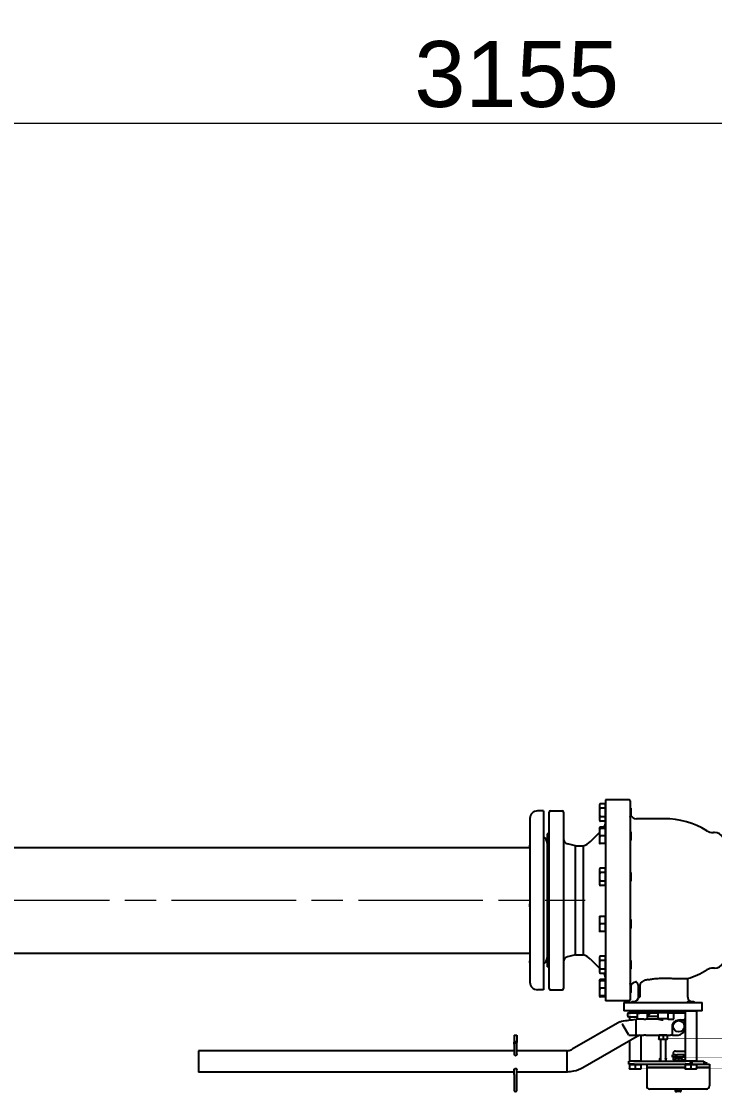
# Model space of a CAD drawing. Header units: millimetres. Extents: x 0 to 14700, y -3 to 10395.
# Drawn here: x 2740 to 3844, y 4518 to 6222 of the extents above; entities that cross this region are included whole.
import ezdxf

# ---------------------------------------------------------------- set-up
doc = ezdxf.new("R2010")
doc.units = ezdxf.units.MM
doc.header["$LTSCALE"] = 35
doc.linetypes.add('CHAIN', pattern=[0.3543, 0.2362, -0.0295, 0.0591, -0.0295])
for name, color, linetype, lineweight in [('Centerline', 7, 'Continuous', 18), ('Dimension', 7, 'Continuous', 18), ('Visible', 7, 'Continuous', 25)]:
    doc.layers.add(name, color=color, linetype=linetype, lineweight=lineweight)
doc.styles.add('Title', font='arial.ttf')
doc.dimstyles.new('Default - Method 2b', dxfattribs={"dimscale": 35, "dimtxt": 3, "dimasz": 2.5, "dimexe": 3, "dimexo": 0.5, "dimgap": 0.7, "dimtad": 0, "dimtoh": 1, "dimdec": 1, "dimrnd": 1e-08, "dimtxsty": 'Title', "dimcen": 0.09, "dimdle": 10, "dimclrd": 256, "dimclre": 256, "dimclrt": 7, "dimadec": 0, "dimazin": 2, "dimtfac": 0.833333, "dimtdec": 1, "dimtmove": 0, "dimatfit": 3, "dimfxl": 1, "dimtolj": 1, "dimlwd": -1, "dimlwe": -1, "dimarcsym": 0})

# ---------------------------------------------------------------- blocks, each defined once
blk = doc.blocks.new('*D32')
at = {"layer": 'Defpoints', "color": 0, "transparency": 16777216}
for p in [(5100.6, 6059.7), (5100.6, 5709.7), (1945.1, 4997.2)]:
    blk.add_point(p, dxfattribs=at)
at = {"layer": 'Dimension', "transparency": 16777216}
for p, q in [((1945.1, 5014.7), (1945.1, 6164.7)), ((5100.6, 5727.2), (5100.6, 6164.7)), ((2032.6, 6059.7), (5013.1, 6059.7))]:
    blk.add_line(p, q, dxfattribs=at)
for points in [[(2032.6, 6074.3), (2032.6, 6045.1), (1945.1, 6059.7)], [(5013.1, 6074.3), (5013.1, 6045.1), (5100.6, 6059.7)]]:
    blk.add_solid(points, dxfattribs=at)
at = {"layer": 'Dimension', "color": 7, "transparency": 16777216, "insert": (3365.7, 6084.2), "char_height": 105, "attachment_point": 7, "style": 'Title'}
blk.add_mtext('\\A1;3155', dxfattribs=at)

msp = doc.modelspace()

# ---------------------------------------------------------------- linework, layer by layer
at = {"layer": 'Centerline', "linetype": 'CHAIN', "ltscale": 23.990969}
msp.add_line((2086.61, 4822.19), (3638.08, 4822.19), dxfattribs=at)
at = {"layer": 'Visible'}
for p, q in [((3670.59, 4982.19), (3670.59, 4662.19)), ((3708.09, 4982.19), (3670.59, 4982.19)), ((3709.59, 4980.69), (3709.59, 4663.69)), ((3571.59, 4964.69), (3562.09, 4964.69)), ((3571.59, 4964.69), (3571.59, 4679.69)), ((3580.59, 4681.69), (3580.59, 4962.69)), ((3582.59, 4964.69), (3601.59, 4964.69)), ((3603.59, 4962.69), (3603.59, 4681.69)), ((3660.59, 4974.25), (3661.66, 4976.1)), ((3660.59, 4974.25), (3660.59, 4972.64)), ((3660.59, 4972.64), (3660.59, 4962.25)), ((3660.59, 4962.25), (3660.59, 4951.85)), ((3669.79, 4976.1), (3661.66, 4976.1)), ((3669.79, 4969.17), (3661.66, 4969.17)), ((3669.79, 4976.1), (3669.79, 4969.17)), ((3669.79, 4973.25), (3670.59, 4973.25)), ((3669.79, 4969.17), (3669.79, 4955.32)), ((3710.59, 4969.02), (3709.59, 4970.02)), ((3710.59, 4969.02), (3710.59, 4955.47)), ((3550.09, 4952.69), (3550.09, 4952.56)), ((3550.09, 4952.26), (3550.09, 4952.56)), ((3550.09, 4952.26), (3550.09, 4910.29)), ((3660.59, 4951.85), (3660.59, 4950.25)), ((3660.59, 4950.25), (3661.66, 4948.39)), ((3669.79, 4955.32), (3661.66, 4955.32)), ((3669.79, 4948.39), (3661.66, 4948.39)), ((3669.79, 4955.32), (3669.79, 4948.39)), ((3669.79, 4951.25), (3670.59, 4951.25)), ((3710.59, 4955.47), (3709.85, 4954.73)), ((3764.09, 4952.19), (3719.59, 4952.19)), ((3577.59, 4928.19), (3577.59, 4716.19)), ((3579.32, 4928.19), (3577.59, 4928.19)), ((3579.32, 4928.19), (3580.59, 4928.92)), ((3646.33, 4915.76), (3660.59, 4930.02)), ((3660.59, 4936.72), (3661.66, 4938.57)), ((3660.59, 4936.72), (3660.59, 4930.72)), ((3660.59, 4930.72), (3660.59, 4918.72)), ((3668.06, 4938.57), (3661.66, 4938.57)), ((3669.79, 4936.72), (3661.66, 4936.72)), ((3669.79, 4936.72), (3669.79, 4924.72)), ((3669.79, 4935.72), (3670.59, 4935.72)), ((3710.59, 4931.49), (3709.59, 4932.49)), ((3710.59, 4931.49), (3710.59, 4917.94)), ((3844.25, 4930.19), (3842.3, 4930.19)), ((3550.09, 4906.68), (3550.09, 4910.29)), ((3622.59, 4909.19), (3609.65, 4912.42)), ((3622.59, 4735.19), (3622.59, 4909.19)), ((3622.59, 4909.19), (3634.72, 4909.19)), ((3634.72, 4909.19), (3634.72, 4735.19)), ((3660.59, 4918.72), (3660.59, 4912.72)), ((3669.79, 4924.72), (3661.66, 4924.72)), ((3669.79, 4912.72), (3661.66, 4912.72)), ((3669.79, 4924.72), (3669.79, 4912.72)), ((3669.79, 4913.72), (3670.59, 4913.72)), ((3710.59, 4917.94), (3709.6, 4916.95)), ((2445.11, 4906.34), (3550.09, 4906.34)), ((3550.09, 4906.68), (3550.09, 4816.41)), ((3660.59, 4871.72), (3661.66, 4873.57)), ((3660.59, 4871.72), (3660.59, 4870.11)), ((3660.59, 4870.11), (3660.59, 4859.72)), ((3660.59, 4859.72), (3660.59, 4849.32)), ((3669.79, 4873.57), (3661.66, 4873.57)), ((3669.79, 4866.64), (3661.66, 4866.64)), ((3669.79, 4873.57), (3669.79, 4866.64)), ((3669.79, 4870.72), (3670.59, 4870.72)), ((3669.79, 4866.64), (3669.79, 4852.79)), ((3710.59, 4866.49), (3709.59, 4867.49)), ((3710.59, 4866.49), (3710.59, 4852.94)), ((3660.59, 4849.32), (3660.59, 4847.72)), ((3660.59, 4847.72), (3661.66, 4845.86)), ((3669.79, 4852.79), (3661.66, 4852.79)), ((3669.79, 4845.86), (3661.66, 4845.86)), ((3669.79, 4852.79), (3669.79, 4845.86)), ((3669.79, 4848.72), (3670.59, 4848.72)), ((3710.59, 4852.94), (3709.59, 4851.94)), ((3550.09, 4811.61), (3550.09, 4816.41)), ((3550.09, 4811.61), (3550.09, 4725.92)), ((3660.59, 4796.66), (3660.59, 4790.66)), ((3660.59, 4790.66), (3660.59, 4778.66)), ((3669.79, 4796.66), (3661.66, 4796.66)), ((3669.79, 4796.66), (3669.79, 4784.66)), ((3669.79, 4795.66), (3670.59, 4795.66)), ((3710.59, 4791.43), (3709.59, 4792.43)), ((3710.59, 4791.43), (3710.59, 4777.88)), ((3660.59, 4778.66), (3660.59, 4772.66)), ((3669.79, 4784.66), (3661.66, 4784.66)), ((3669.79, 4772.66), (3661.66, 4772.66)), ((3669.79, 4784.66), (3669.79, 4772.66)), ((3669.79, 4773.66), (3670.59, 4773.66)), ((3710.59, 4777.88), (3709.59, 4776.88)), ((2445.11, 4738.04), (3550.09, 4738.04)), ((3550.09, 4722.74), (3550.09, 4725.92)), ((3550.09, 4722.74), (3550.09, 4691.69)), ((3622.59, 4735.19), (3609.65, 4731.95)), ((3622.59, 4735.19), (3634.72, 4735.19)), ((3646.33, 4728.61), (3660.59, 4714.35)), ((3660.59, 4731.66), (3661.66, 4733.51)), ((3660.59, 4731.66), (3660.59, 4730.05)), ((3660.59, 4730.05), (3660.59, 4719.66)), ((3669.79, 4733.51), (3661.66, 4733.51)), ((3669.79, 4726.58), (3661.66, 4726.58)), ((3669.79, 4733.51), (3669.79, 4726.58)), ((3669.79, 4730.66), (3670.59, 4730.66)), ((3669.79, 4726.58), (3669.79, 4712.73)), ((3710.59, 4726.43), (3709.6, 4727.42)), ((3710.59, 4726.43), (3710.59, 4712.88)), ((3579.32, 4716.19), (3577.59, 4716.19)), ((3579.32, 4716.19), (3580.59, 4715.45)), ((3660.59, 4719.66), (3660.59, 4709.26)), ((3660.59, 4709.26), (3660.59, 4707.66)), ((3660.59, 4707.66), (3661.66, 4705.8)), ((3669.79, 4712.73), (3661.66, 4712.73)), ((3669.79, 4705.8), (3661.66, 4705.8)), ((3669.79, 4712.73), (3669.79, 4705.8)), ((3669.79, 4708.66), (3670.59, 4708.66)), ((3710.59, 4712.88), (3709.59, 4711.88)), ((3844.25, 4714.19), (3842.3, 4714.19)), ((3660.59, 4694.13), (3661.66, 4695.98)), ((3660.59, 4694.13), (3660.59, 4688.13)), ((3660.59, 4688.13), (3660.59, 4676.13)), ((3669.79, 4695.98), (3661.66, 4695.98)), ((3669.79, 4694.13), (3661.66, 4694.13)), ((3669.79, 4695.98), (3669.79, 4694.13)), ((3669.79, 4694.13), (3669.79, 4682.13)), ((3669.79, 4693.13), (3670.59, 4693.13)), ((3710.59, 4688.9), (3709.85, 4689.64)), ((3710.59, 4688.9), (3710.59, 4675.35)), ((3722.34, 4687.19), (3722.34, 4665.89)), ((3725.37, 4688.06), (3725.37, 4669.69)), ((3801.09, 4697.56), (3801.09, 4669.69)), ((3571.59, 4679.69), (3562.09, 4679.69)), ((3582.59, 4679.69), (3601.59, 4679.69)), ((3660.59, 4676.13), (3660.59, 4670.13)), ((3660.59, 4670.13), (3661.66, 4668.27)), ((3669.79, 4682.13), (3661.66, 4682.13)), ((3669.79, 4670.13), (3661.66, 4670.13)), ((3669.79, 4682.13), (3669.79, 4670.13)), ((3669.79, 4671.13), (3670.59, 4671.13)), ((3669.79, 4670.13), (3669.79, 4668.27)), ((3710.59, 4675.35), (3709.59, 4674.35)), ((3669.79, 4668.27), (3661.66, 4668.27)), ((3708.09, 4662.19), (3670.59, 4662.19)), ((3699.59, 4659.69), (3708.4, 4659.69)), ((3699.59, 4659.69), (3699.59, 4646.19)), ((3708.4, 4659.69), (3815.79, 4659.69)), ((3712.97, 4661.19), (3711.9, 4660.11)), ((3715.98, 4660.11), (3711.9, 4660.11)), ((3711.9, 4659.69), (3711.9, 4660.11)), ((3712.97, 4661.19), (3718.36, 4661.19)), ((3801.36, 4661.19), (3800.29, 4660.11)), ((3812.29, 4660.11), (3800.29, 4660.11)), ((3800.29, 4659.69), (3800.29, 4660.11)), ((3801.36, 4661.19), (3811.21, 4661.19)), ((3811.21, 4661.19), (3812.29, 4660.11)), ((3812.29, 4659.69), (3812.29, 4660.11)), ((3815.79, 4659.69), (3824.59, 4659.69)), ((3824.59, 4646.19), (3824.59, 4659.69)), ((3708.4, 4646.19), (3699.59, 4646.19)), ((3705.9, 4637.69), (3705.9, 4641.69)), ((3706.9, 4642.69), (3710.12, 4642.69)), ((3710.12, 4636.69), (3706.9, 4636.69)), ((3815.79, 4646.19), (3708.4, 4646.19)), ((3709.4, 4646.19), (3708.9, 4645.69)), ((3719.72, 4645.69), (3708.9, 4645.69)), ((3708.9, 4645.69), (3708.9, 4642.69)), ((3708.9, 4636.69), (3708.9, 4631.42)), ((3720.19, 4642.69), (3710.12, 4642.69)), ((3710.12, 4636.69), (3720.19, 4636.69)), ((3721.59, 4646.19), (3719.59, 4645.65)), ((3797.29, 4645.65), (3719.59, 4645.65)), ((3719.59, 4645.65), (3719.59, 4643.19)), ((3797.29, 4643.19), (3719.59, 4643.19)), ((3722.24, 4642.69), (3720.19, 4642.69)), ((3720.19, 4636.69), (3721.24, 4636.69)), ((3721.24, 4632.69), (3721.24, 4641.69)), ((3722.24, 4642.69), (3725.24, 4642.69)), ((3733.09, 4642.69), (3725.24, 4642.69)), ((3726.9, 4643.19), (3726.9, 4642.69)), ((3738.09, 4642.69), (3733.09, 4642.69)), ((3737.09, 4637.69), (3742.09, 4642.69)), ((3737.09, 4637.69), (3737.09, 4641.69)), ((3737.09, 4637.69), (3754.09, 4637.69)), ((3737.09, 4632.69), (3737.09, 4637.69)), ((3738.09, 4642.69), (3742.09, 4642.69)), ((3754.09, 4642.69), (3742.09, 4642.69)), ((3745.09, 4643.19), (3745.09, 4642.69)), ((3754.09, 4634.19), (3754.09, 4643.19)), ((3770.09, 4634.19), (3770.09, 4643.19)), ((3771.19, 4642.69), (3770.09, 4642.69)), ((3770.19, 4633.69), (3770.19, 4641.69)), ((3778.19, 4642.69), (3771.19, 4642.69)), ((3782.73, 4642.69), (3778.19, 4642.69)), ((3779.09, 4643.19), (3779.09, 4642.69)), ((3779.19, 4633.69), (3779.19, 4641.69)), ((3796.09, 4642.69), (3782.73, 4642.69)), ((3797.29, 4642.69), (3796.09, 4642.69)), ((3797.79, 4646.19), (3797.29, 4645.69)), ((3815.29, 4645.69), (3797.29, 4645.69)), ((3797.29, 4645.69), (3797.29, 4566.69)), ((3814.79, 4646.19), (3815.29, 4645.69)), ((3815.29, 4645.69), (3815.29, 4566.69)), ((3824.59, 4646.19), (3815.79, 4646.19)), ((3693.45, 4628.85), (3617.35, 4584.91)), ((3698.15, 4623.96), (3697.2, 4625.61)), ((3698.69, 4623.03), (3698.15, 4623.96)), ((3707.09, 4608.47), (3698.69, 4623.03)), ((3719.09, 4631.8), (3719.09, 4632.69)), ((3731.51, 4632.69), (3719.09, 4632.69)), ((3719.09, 4631.69), (3719.09, 4631.8)), ((3719.09, 4610.73), (3719.09, 4631.69)), ((3731.51, 4632.69), (3734.59, 4632.69)), ((3755.09, 4632.69), (3734.59, 4632.69)), ((3769.09, 4633.19), (3755.09, 4633.19)), ((3770.19, 4632.69), (3771.19, 4632.69)), ((3771.19, 4632.69), (3778.19, 4632.69)), ((3777.09, 4608.69), (3777.09, 4621.69)), ((3778.19, 4632.69), (3779.44, 4632.69)), ((3783.35, 4631.69), (3783.36, 4631.69)), ((3787.09, 4631.69), (3789.85, 4631.69)), ((3796.09, 4631.5), (3796.09, 4631.95)), ((3796.09, 4630.69), (3796.09, 4631.5)), ((3796.09, 4621.69), (3796.09, 4630.69)), ((3796.09, 4617.69), (3796.09, 4621.69)), ((3797.09, 4632.69), (3797.29, 4632.69)), ((3525.09, 4607.57), (3529.09, 4607.57)), ((3525.09, 4607.57), (3525.09, 4595.96)), ((3529.09, 4607.57), (3529.09, 4595.96)), ((3724.79, 4607.69), (3634.35, 4555.47)), ((3707.54, 4607.69), (3707.09, 4608.47)), ((3707.54, 4607.69), (3719.09, 4607.69)), ((3719.09, 4608.69), (3719.09, 4610.73)), ((3719.09, 4607.7), (3719.09, 4608.69)), ((3719.09, 4607.69), (3731.51, 4607.69)), ((3726.9, 4607.69), (3726.9, 4566.69)), ((3734.59, 4607.69), (3731.51, 4607.69)), ((3734.59, 4607.69), (3773.82, 4607.69)), ((3755.59, 4607.11), (3755.59, 4601.47)), ((3762.09, 4607.11), (3762.09, 4601.47)), ((3768.59, 4607.11), (3768.59, 4601.47)), ((3777.09, 4607.69), (3773.82, 4607.69)), ((3777.09, 4607.69), (3777.09, 4608.69)), ((3777.09, 4607.69), (3778.09, 4607.69)), ((3778.09, 4607.69), (3786.09, 4607.69)), ((3525.09, 4592.88), (3525.09, 4595.96)), ((3525.09, 4592.88), (3525.09, 4587.71)), ((3525.09, 4587.71), (3525.09, 4577.97)), ((3529.09, 4592.88), (3529.09, 4595.96)), ((3529.09, 4587.71), (3529.09, 4592.88)), ((3529.09, 4577.97), (3529.09, 4587.71)), ((3708.9, 4598.51), (3708.9, 4566.69)), ((3755.59, 4600.89), (3758.84, 4600.89)), ((3758.09, 4600.89), (3758.09, 4566.19)), ((3758.84, 4600.89), (3765.34, 4600.89)), ((3765.34, 4600.89), (3768.59, 4600.89)), ((3766.09, 4600.89), (3766.09, 4566.19)), ((3022.09, 4582.69), (3022.09, 4548.69)), ((3524.84, 4582.69), (3022.09, 4582.69)), ((3609.09, 4582.69), (3529.34, 4582.69)), ((3609.09, 4565.69), (3609.09, 4582.69)), ((3758.09, 4570.19), (3757.09, 4570.19)), ((3757.09, 4566.69), (3757.09, 4569.74)), ((3767.09, 4570.19), (3766.09, 4570.19)), ((3767.09, 4566.69), (3767.09, 4569.74)), ((3776.91, 4576.19), (3776.92, 4576.19)), ((3776.91, 4576.19), (3776.91, 4572.19)), ((3776.91, 4572.19), (3776.92, 4572.19)), ((3776.92, 4572.19), (3776.92, 4576.19)), ((3779.51, 4576.19), (3776.92, 4576.19)), ((3779.51, 4572.19), (3776.92, 4572.19)), ((3778.16, 4578.19), (3778.16, 4576.19)), ((3778.16, 4572.19), (3778.16, 4568.19)), ((3778.16, 4568.19), (3782.12, 4568.19)), ((3778.91, 4568.19), (3778.91, 4566.19)), ((3782.1, 4576.19), (3779.51, 4576.19)), ((3782.1, 4572.19), (3779.51, 4572.19)), ((3782.1, 4572.19), (3782.1, 4576.19)), ((3782.1, 4576.19), (3784.01, 4576.19)), ((3782.1, 4572.19), (3784.01, 4572.19)), ((3784.62, 4570.19), (3782.12, 4570.19)), ((3782.12, 4566.69), (3782.12, 4569.74)), ((3782.16, 4582.19), (3797.29, 4582.19)), ((3784.01, 4572.19), (3784.01, 4576.19)), ((3789.62, 4576.19), (3784.01, 4576.19)), ((3789.62, 4572.19), (3784.01, 4572.19)), ((3789.62, 4570.19), (3784.62, 4570.19)), ((3787.12, 4566.69), (3787.12, 4569.74)), ((3795.23, 4576.19), (3789.62, 4576.19)), ((3795.23, 4572.19), (3789.62, 4572.19)), ((3792.12, 4570.19), (3789.62, 4570.19)), ((3792.12, 4566.69), (3792.12, 4569.74)), ((3792.12, 4568.19), (3797.29, 4568.19)), ((3795.23, 4572.19), (3795.23, 4576.19)), ((3795.23, 4576.19), (3797.25, 4576.19)), ((3795.23, 4572.19), (3797.25, 4572.19)), ((3797.25, 4576.19), (3797.25, 4572.19)), ((3797.29, 4576.19), (3797.25, 4576.19)), ((3797.29, 4572.19), (3797.25, 4572.19)), ((3525.09, 4544.99), (3525.09, 4552.8)), ((3529.09, 4544.99), (3529.09, 4552.8)), ((3609.09, 4548.69), (3609.09, 4565.69)), ((3707.64, 4566.19), (3709.76, 4566.19)), ((3707.64, 4561.19), (3707.64, 4566.19)), ((3707.64, 4561.19), (3709.08, 4561.19)), ((3708.9, 4566.69), (3726.9, 4566.69)), ((3709.4, 4566.19), (3708.9, 4566.69)), ((3708.9, 4560.59), (3708.9, 4561.19)), ((3708.9, 4560.59), (3713.4, 4560.59)), ((3708.9, 4560.59), (3708.9, 4554.49)), ((3708.9, 4553.69), (3713.4, 4553.69)), ((3716.11, 4561.19), (3709.08, 4561.19)), ((3715.42, 4566.19), (3709.76, 4566.19)), ((3713.4, 4560.59), (3717.9, 4560.59)), ((3713.4, 4553.69), (3722.4, 4553.69)), ((3715.42, 4566.19), (3798.15, 4566.19)), ((3716.11, 4561.19), (3737.07, 4561.19)), ((3717.9, 4560.59), (3722.4, 4560.59)), ((3717.9, 4560.59), (3717.9, 4554.49)), ((3722.4, 4560.59), (3726.9, 4560.59)), ((3722.4, 4553.69), (3726.9, 4553.69)), ((3726.4, 4566.19), (3726.9, 4566.69)), ((3726.9, 4560.59), (3726.9, 4561.19)), ((3726.9, 4560.59), (3726.9, 4554.49)), ((3736.03, 4556.69), (3797.29, 4556.69)), ((3736.03, 4556.69), (3736.03, 4526.69)), ((3736.13, 4561.19), (3736.13, 4556.69)), ((3737.07, 4561.19), (3776.51, 4561.19)), ((3758.09, 4566.69), (3757.09, 4566.69)), ((3757.09, 4566.69), (3757.09, 4566.19)), ((3767.09, 4566.69), (3766.09, 4566.69)), ((3767.09, 4566.69), (3767.09, 4566.19)), ((3776.51, 4561.19), (3797.46, 4561.19)), ((3784.62, 4566.69), (3782.12, 4566.69)), ((3782.12, 4566.69), (3782.12, 4566.19)), ((3787.12, 4566.69), (3784.62, 4566.69)), ((3789.62, 4566.69), (3787.12, 4566.69)), ((3792.12, 4566.69), (3789.62, 4566.69)), ((3792.12, 4566.69), (3792.12, 4566.19)), ((3797.29, 4566.69), (3815.29, 4566.69)), ((3797.79, 4566.19), (3797.29, 4566.69)), ((3797.29, 4560.59), (3797.29, 4561.19)), ((3797.29, 4560.59), (3801.79, 4560.59)), ((3797.29, 4560.59), (3797.29, 4554.49)), ((3797.29, 4553.69), (3801.79, 4553.69)), ((3804.5, 4561.19), (3797.46, 4561.19)), ((3803.81, 4566.19), (3798.15, 4566.19)), ((3801.79, 4560.59), (3806.29, 4560.59)), ((3801.79, 4553.69), (3810.79, 4553.69)), ((3803.81, 4566.19), (3805.93, 4566.19)), ((3804.5, 4561.19), (3805.93, 4561.19)), ((3808.76, 4566.19), (3805.93, 4566.19)), ((3805.93, 4566.19), (3805.93, 4561.19)), ((3805.93, 4561.19), (3808.76, 4561.19)), ((3806.29, 4560.59), (3810.79, 4560.59)), ((3806.29, 4560.59), (3806.29, 4554.49)), ((3808.76, 4566.19), (3827.14, 4566.19)), ((3808.76, 4561.19), (3808.76, 4566.19)), ((3808.76, 4561.19), (3812.65, 4561.19)), ((3810.79, 4560.59), (3815.29, 4560.59)), ((3810.79, 4553.69), (3815.29, 4553.69)), ((3812.65, 4561.19), (3827.14, 4561.19)), ((3814.79, 4566.19), (3815.29, 4566.69)), ((3815.29, 4560.59), (3815.29, 4561.19)), ((3815.29, 4560.59), (3815.29, 4554.49)), ((3815.29, 4556.69), (3836.23, 4556.69)), ((3827.14, 4566.19), (3827.14, 4561.19)), ((3827.14, 4562.39), (3832.63, 4562.39)), ((3827.14, 4561.19), (3836.13, 4561.19)), ((3832.63, 4562.39), (3832.63, 4561.19)), ((3836.13, 4561.19), (3836.13, 4556.69)), ((3836.23, 4556.69), (3836.23, 4526.69)), ((3524.84, 4548.69), (3022.09, 4548.69)), ((3525.09, 4544.99), (3525.09, 4519.57)), ((3529.09, 4519.57), (3529.09, 4544.99)), ((3609.09, 4548.69), (3529.34, 4548.69)), ((3831.23, 4521.69), (3741.03, 4521.69)), ((3781.13, 4520.69), (3781.13, 4521.69)), ((3791.13, 4520.69), (3781.13, 4520.69)), ((3781.63, 4520.69), (3781.63, 4518.69)), ((3783.53, 4519.49), (3782.46, 4519.49)), ((3782.46, 4518.69), (3782.46, 4519.49)), ((3783.18, 4517.69), (3782.63, 4517.69)), ((3783.18, 4517.69), (3784.25, 4517.69)), ((3783.53, 4519.49), (3783.53, 4518.69)), ((3789.63, 4517.69), (3784.25, 4517.69)), ((3790.63, 4520.69), (3790.63, 4518.69)), ((3791.13, 4520.69), (3791.13, 4521.69))]:
    msp.add_line(p, q, dxfattribs=at)
msp.add_circle((3787.09, 4621.69), 9, dxfattribs=at)
for centre, radius, start, end in [((3708.09, 4980.69), 1.5, 0, 90), ((3562.09, 4952.69), 12, 90, 180), ((3582.59, 4962.69), 2, 90, 180), ((3601.59, 4962.69), 2, 0, 90), ((3650.59, 4948.31), 20, 324.58947, 0), ((3719.59, 4962.19), 10, 205.84193, 270), ((3764.09, 4822.19), 130, 58.57609, 90), ((3842.3, 4950.19), 20, 238.57609, 270), ((3844.25, 4915.19), 15, 27.20289, 90), ((3566.59, 4913.19), 11, 0, 62.96431), ((3611.59, 4920.18), 8, 180, 255.96376), ((3628.65, 4933.44), 25, 284.03624, 315), ((3566.59, 4731.19), 11, 297.03569, 0), ((3611.59, 4724.19), 8, 104.03624, 180), ((3628.65, 4710.93), 25, 45, 75.96376), ((3844.25, 4729.19), 15, 270, 332.79711), ((3650.59, 4696.07), 20, 0, 29.11806), ((3764.09, 4822.19), 130, 286.53586, 301.42391), ((3842.3, 4694.19), 20, 90, 121.42391), ((3562.09, 4691.69), 12, 180, 270), ((3719.59, 4682.19), 10, 97.58712, 154.15807), ((3582.59, 4681.69), 2, 180, 270), ((3601.59, 4681.69), 2, 270, 0), ((3708.09, 4663.69), 1.5, 270, 0), ((3713.09, 4669.69), 10, 270, 337.66835), ((3811.09, 4669.69), 10, 180, 238.21167), ((3706.9, 4641.69), 1, 90, 180), ((3706.9, 4637.69), 1, 180, 270), ((3722.24, 4641.69), 1, 90, 180), ((3738.09, 4641.69), 1, 90, 180), ((3771.19, 4641.69), 1, 90, 180), ((3778.19, 4641.69), 1, 0, 90), ((3755.09, 4634.19), 1, 180, 270), ((3769.09, 4634.19), 1, 270, 0), ((3771.19, 4633.69), 1, 180, 270), ((3778.19, 4633.69), 1, 270, 0), ((3797.09, 4631.69), 1, 90, 180), ((3786.09, 4617.69), 10, 270, 0), ((3782.16, 4578.19), 4, 90, 180), ((3821.13, 4534.69), 30, 67.45969, 78.44275), ((3527.09, 4519.57), 2, 180, 0), ((3741.03, 4526.69), 5, 180, 270), ((3782.63, 4518.69), 1, 180, 270), ((3789.63, 4518.69), 1, 270, 0), ((3831.23, 4526.69), 5, 270, 0)]:
    msp.add_arc(centre, radius, start, end, dxfattribs=at)
msp.add_ellipse((3527.09, 4595.96), major_axis=(2, 0), ratio=0.5783822, dxfattribs=at)
for points, weights in [([(3661.66, 4976.1), (3660.59, 4974.25), (3660.59, 4972.64)], [1, 1.0379548493, 1]), ([(3660.59, 4972.64), (3660.59, 4971.03), (3661.66, 4969.17)], [1, 1.0379548493, 1]), ([(3661.66, 4969.17), (3660.59, 4965.46), (3660.59, 4962.25)], [1, 1.0379548493, 1]), ([(3660.59, 4962.25), (3660.59, 4959.03), (3661.66, 4955.32)], [1, 1.0379548493, 1]), ([(3661.66, 4955.32), (3660.59, 4953.46), (3660.59, 4951.85)], [1, 1.0379548493, 1]), ([(3660.59, 4951.85), (3660.59, 4950.25), (3661.66, 4948.39)], [1, 1.0379548493, 1]), ([(3661.66, 4936.72), (3660.59, 4933.5), (3660.59, 4930.72)], [1, 1.0379548493, 1]), ([(3660.59, 4936.72), (3660.59, 4936.72), (3661.66, 4936.72)], [1, 1.0379548493, 1]), ([(3660.59, 4930.72), (3660.59, 4927.93), (3661.66, 4924.72)], [1, 1.0379548493, 1]), ([(3661.66, 4938.57), (3661.1, 4937.59), (3660.84, 4936.72)], [1, 1.01965956375, 1.01895290532]), ([(3661.66, 4924.72), (3660.59, 4921.5), (3660.59, 4918.72)], [1, 1.0379548493, 1]), ([(3660.59, 4918.72), (3660.59, 4915.93), (3661.66, 4912.72)], [1, 1.0379548493, 1]), ([(3661.66, 4912.72), (3660.59, 4912.72), (3660.59, 4912.72)], [1, 1.0379548493, 1]), ([(3661.66, 4873.57), (3660.59, 4871.72), (3660.59, 4870.11)], [1, 1.0379548493, 1]), ([(3660.59, 4870.11), (3660.59, 4868.5), (3661.66, 4866.64)], [1, 1.0379548493, 1]), ([(3661.66, 4866.64), (3660.59, 4862.93), (3660.59, 4859.72)], [1, 1.0379548493, 1]), ([(3660.59, 4859.72), (3660.59, 4856.5), (3661.66, 4852.79)], [1, 1.0379548493, 1]), ([(3661.66, 4852.79), (3660.59, 4850.93), (3660.59, 4849.32)], [1, 1.0379548493, 1]), ([(3660.59, 4849.32), (3660.59, 4847.72), (3661.66, 4845.86)], [1, 1.0379548493, 1]), ([(3661.66, 4796.66), (3660.59, 4793.44), (3660.59, 4790.66)], [1, 1.0379548493, 1]), ([(3660.59, 4796.66), (3660.59, 4796.66), (3661.66, 4796.66)], [1, 1.0379548493, 1]), ([(3660.59, 4790.66), (3660.59, 4787.87), (3661.66, 4784.66)], [1, 1.0379548493, 1]), ([(3661.66, 4784.66), (3660.59, 4781.44), (3660.59, 4778.66)], [1, 1.0379548493, 1]), ([(3660.59, 4778.66), (3660.59, 4775.87), (3661.66, 4772.66)], [1, 1.0379548493, 1]), ([(3661.66, 4772.66), (3660.59, 4772.66), (3660.59, 4772.66)], [1, 1.0379548493, 1]), ([(3661.66, 4733.51), (3660.59, 4731.66), (3660.59, 4730.05)], [1, 1.0379548493, 1]), ([(3660.59, 4730.05), (3660.59, 4728.44), (3661.66, 4726.58)], [1, 1.0379548493, 1]), ([(3661.66, 4726.58), (3660.59, 4722.87), (3660.59, 4719.66)], [1, 1.0379548493, 1]), ([(3660.59, 4719.66), (3660.59, 4716.44), (3661.66, 4712.73)], [1, 1.0379548493, 1]), ([(3661.66, 4712.73), (3660.59, 4710.87), (3660.59, 4709.26)], [1, 1.0379548493, 1]), ([(3660.59, 4709.26), (3660.59, 4707.66), (3661.66, 4705.8)], [1, 1.0379548493, 1]), ([(3660.59, 4694.13), (3660.59, 4694.13), (3661.66, 4694.13)], [1, 1.0379548493, 1]), ([(3661.66, 4694.13), (3660.59, 4690.91), (3660.59, 4688.13)], [1, 1.0379548493, 1]), ([(3660.59, 4688.13), (3660.59, 4685.34), (3661.66, 4682.13)], [1, 1.0379548493, 1]), ([(3661.66, 4695.98), (3661.1, 4695.01), (3660.84, 4694.13)], [1, 1.01965956375, 1.01895290532]), ([(3661.66, 4682.13), (3660.59, 4678.91), (3660.59, 4676.13)], [1, 1.0379548493, 1]), ([(3660.59, 4676.13), (3660.59, 4673.34), (3661.66, 4670.13)], [1, 1.0379548493, 1]), ([(3661.66, 4670.13), (3660.59, 4670.13), (3660.59, 4670.13)], [1, 1.0379548493, 1]), ([(3660.84, 4670.13), (3661.1, 4669.25), (3661.66, 4668.27)], [1.01895290532, 1.01965956375, 1]), ([(3755.59, 4607.11), (3755.59, 4607.69), (3755.59, 4607.69)], [1, 1.0379548493, 1]), ([(3758.84, 4607.69), (3757.33, 4607.69), (3755.59, 4607.11)], [1, 1.0379548493, 1]), ([(3762.09, 4607.11), (3760.35, 4607.69), (3758.84, 4607.69)], [1, 1.0379548493, 1]), ([(3765.34, 4607.69), (3763.83, 4607.69), (3762.09, 4607.11)], [1, 1.0379548493, 1]), ([(3768.59, 4607.11), (3766.85, 4607.69), (3765.34, 4607.69)], [1, 1.0379548493, 1]), ([(3768.59, 4607.69), (3768.59, 4607.69), (3768.59, 4607.11)], [1, 1.0379548493, 1]), ([(3755.59, 4600.89), (3755.59, 4600.89), (3755.59, 4601.47)], [1, 1.0379548493, 1]), ([(3755.59, 4601.47), (3757.33, 4600.89), (3758.84, 4600.89)], [1, 1.0379548493, 1]), ([(3758.84, 4600.89), (3760.35, 4600.89), (3762.09, 4601.47)], [1, 1.0379548493, 1]), ([(3762.09, 4601.47), (3763.83, 4600.89), (3765.34, 4600.89)], [1, 1.0379548493, 1]), ([(3765.34, 4600.89), (3766.85, 4600.89), (3768.59, 4601.47)], [1, 1.0379548493, 1]), ([(3768.59, 4601.47), (3768.59, 4600.89), (3768.59, 4600.89)], [1, 1.0379548493, 1]), ([(3757.09, 4569.74), (3757.09, 4570.19), (3757.09, 4570.19)], [1, 1.0379548493, 1]), ([(3758.09, 4570.02), (3757.61, 4569.91), (3757.09, 4569.74)], [1.01789598298, 1.01444719531, 1]), ([(3767.09, 4569.74), (3766.57, 4569.91), (3766.09, 4570.02)], [1, 1.01444719531, 1.01789598298]), ([(3767.09, 4570.19), (3767.09, 4570.19), (3767.09, 4569.74)], [1, 1.0379548493, 1]), ([(3784.62, 4570.19), (3783.46, 4570.19), (3782.12, 4569.74)], [1, 1.0379548493, 1]), ([(3782.12, 4569.74), (3782.12, 4570.19), (3782.12, 4570.19)], [1, 1.0379548493, 1]), ([(3787.12, 4569.74), (3785.78, 4570.19), (3784.62, 4570.19)], [1, 1.0379548493, 1]), ([(3789.62, 4570.19), (3788.46, 4570.19), (3787.12, 4569.74)], [1, 1.0379548493, 1]), ([(3792.12, 4569.74), (3790.78, 4570.19), (3789.62, 4570.19)], [1, 1.0379548493, 1]), ([(3792.12, 4570.19), (3792.12, 4570.19), (3792.12, 4569.74)], [1, 1.0379548493, 1]), ([(3708.9, 4554.49), (3711.31, 4553.69), (3713.4, 4553.69)], [1, 1.0379548493, 1]), ([(3708.9, 4553.69), (3708.9, 4553.69), (3708.9, 4554.49)], [1, 1.0379548493, 1]), ([(3713.4, 4553.69), (3715.49, 4553.69), (3717.9, 4554.49)], [1, 1.0379548493, 1]), ([(3717.9, 4554.49), (3720.31, 4553.69), (3722.4, 4553.69)], [1, 1.0379548493, 1]), ([(3722.4, 4553.69), (3724.49, 4553.69), (3726.9, 4554.49)], [1, 1.0379548493, 1]), ([(3726.9, 4554.49), (3726.9, 4553.69), (3726.9, 4553.69)], [1, 1.0379548493, 1]), ([(3797.29, 4554.49), (3799.7, 4553.69), (3801.79, 4553.69)], [1, 1.0379548493, 1]), ([(3797.29, 4553.69), (3797.29, 4553.69), (3797.29, 4554.49)], [1, 1.0379548493, 1]), ([(3801.79, 4553.69), (3803.87, 4553.69), (3806.29, 4554.49)], [1, 1.0379548493, 1]), ([(3806.29, 4554.49), (3808.7, 4553.69), (3810.79, 4553.69)], [1, 1.0379548493, 1]), ([(3810.79, 4553.69), (3812.87, 4553.69), (3815.29, 4554.49)], [1, 1.0379548493, 1]), ([(3815.29, 4554.49), (3815.29, 4553.69), (3815.29, 4553.69)], [1, 1.0379548493, 1])]:
    msp.add_rational_spline(points, weights, degree=2, dxfattribs=at)
for points, knots in [([(3550.09, 4952.56), (3550.09, 4952.58), (3550.09, 4952.6), (3550.09, 4952.79), (3550.09, 4952.69), (3550.09, 4952.3), (3550.09, 4952.28), (3550.09, 4952.26)], [-3.22529875, -3.22529875, -3.22529875, -3.22529875, -3.17709695, -3.17709695, -2.68834505, -2.68834505, -2.65935601, -2.65935601, -2.65935601, -2.65935601]), ([(3709.85, 4954.73), (3709.84, 4954.72), (3709.84, 4954.72), (3709.79, 4954.7), (3709.74, 4954.77), (3709.63, 4955.13), (3709.59, 4955.41), (3709.59, 4955.79)], [2.23171863, 2.23171863, 2.23171863, 2.23171863, 2.25494292, 2.25494292, 2.4488197, 2.4488197, 2.6508871, 2.6508871, 2.6508871, 2.6508871]), ([(3550.09, 4910.29), (3550.09, 4910.1), (3550.09, 4909.91), (3550.09, 4909.1), (3550.09, 4908.41), (3550.09, 4907.34), (3550.09, 4907.01), (3550.09, 4906.68)], [-2.19527918, -2.19527918, -2.19527918, -2.19527918, -2.09934923, -2.09934923, -1.8229843, -1.8229843, -1.70977025, -1.70977025, -1.70977025, -1.70977025]), ([(3550.09, 4816.41), (3550.09, 4816.1), (3550.09, 4815.78), (3550.09, 4814.54), (3550.09, 4813.62), (3550.09, 4812.34), (3550.09, 4811.97), (3550.09, 4811.61)], [-2.19527918, -2.19527918, -2.19527918, -2.19527918, -2.09934923, -2.09934923, -1.8229843, -1.8229843, -1.70977025, -1.70977025, -1.70977025, -1.70977025]), ([(3550.09, 4725.92), (3550.09, 4725.66), (3550.09, 4725.41), (3550.09, 4724.47), (3550.09, 4723.85), (3550.09, 4723.11), (3550.09, 4722.92), (3550.09, 4722.74)], [-2.19527918, -2.19527918, -2.19527918, -2.19527918, -2.09934923, -2.09934923, -1.8229843, -1.8229843, -1.70977025, -1.70977025, -1.70977025, -1.70977025]), ([(3709.59, 4688.59), (3709.59, 4688.96), (3709.63, 4689.24), (3709.74, 4689.61), (3709.8, 4689.69), (3709.85, 4689.64)], [1.44816762, 1.44816762, 1.44816762, 1.44816762, 1.6622591, 1.6622591, 1.88681946, 1.88681946, 1.88681946, 1.88681946]), ([(3718.27, 4692.1), (3718.27, 4692.1), (3718.27, 4692.1), (3718.27, 4692.1), (3718.28, 4692.1), (3718.29, 4692.11), (3718.3, 4692.12), (3718.33, 4692.13), (3718.37, 4692.15), (3718.43, 4692.18), (3718.46, 4692.2), (3718.5, 4692.22), (3718.55, 4692.25), (3718.73, 4692.34), (3719.02, 4692.48), (3719.39, 4692.64), (3719.45, 4692.67), (3719.51, 4692.7), (3719.58, 4692.73), (3719.58, 4692.73), (3719.59, 4692.73), (3719.59, 4692.73)], [1.1939119, 1.1939119, 1.1939119, 1.1939119, 1.2408379, 1.2408379, 1.2408379, 1.3759992, 1.3759992, 1.3759992, 1.6060905, 1.6060905, 1.6060905, 1.7391443, 1.7391443, 1.7391443, 2.2978034, 2.2978034, 2.2978034, 2.3906077, 2.3906077, 2.3906077, 2.3969942, 2.3969942, 2.3969942, 2.3969942]), ([(3722.34, 4687.19), (3722.34, 4687.7), (3722.26, 4688.23), (3721.93, 4689.22), (3721.69, 4689.7), (3721.07, 4690.56), (3720.67, 4690.95), (3719.8, 4691.57), (3719.32, 4691.81), (3718.64, 4692.02), (3718.45, 4692.06), (3718.27, 4692.1)], [0, 0, 0, 0, 0.15497111, 0.15497111, 0.3131711, 0.3131711, 0.47429181, 0.47429181, 0.63268632, 0.63268632, 0.68883347, 0.68883347, 0.68883347, 0.68883347]), ([(3738.21, 4695.9), (3736.2, 4695.52), (3734.37, 4694.99), (3732.74, 4694.33), (3732.28, 4694.15), (3731.83, 4693.96), (3731.4, 4693.75), (3731.1, 4693.61), (3730.81, 4693.47), (3730.54, 4693.32), (3729.67, 4692.87), (3728.95, 4692.41), (3728.36, 4691.98), (3728.17, 4691.84), (3728, 4691.71), (3727.84, 4691.58), (3727.55, 4691.35), (3727.3, 4691.14), (3727.08, 4690.93), (3726.52, 4690.4), (3726.1, 4689.89), (3725.82, 4689.42), (3725.81, 4689.4), (3725.79, 4689.38), (3725.78, 4689.36), (3725.67, 4689.16), (3725.56, 4688.94), (3725.48, 4688.71), (3725.45, 4688.61), (3725.42, 4688.5), (3725.4, 4688.38), (3725.39, 4688.32), (3725.38, 4688.27), (3725.38, 4688.22), (3725.37, 4688.16), (3725.37, 4688.11), (3725.37, 4688.06)], [0, 0, 0, 0, 0.7708766, 0.7708766, 0.7708766, 0.9887593, 0.9887593, 0.9887593, 1.1419573, 1.1419573, 1.1419573, 1.6269223, 1.6269223, 1.6269223, 1.7784456, 1.7784456, 1.7784456, 2.0468111, 2.0468111, 2.0468111, 2.7472678, 2.7472678, 2.7472678, 2.7768126, 2.7768126, 2.7768126, 3.069755, 3.069755, 3.069755, 3.1958455, 3.1958455, 3.1958455, 3.2487989, 3.2487989, 3.2487989, 3.2973143, 3.2973143, 3.2973143, 3.2973143]), ([(3738.21, 4695.9), (3738.89, 4696.02), (3739.59, 4696.15), (3742.43, 4696.64), (3744.72, 4696.99), (3749.52, 4697.56), (3752.03, 4697.79), (3757.08, 4698.1), (3759.63, 4698.17), (3762.09, 4698.17), (3762.75, 4698.17), (3763.42, 4698.17), (3764.09, 4698.16)], [-2.4690309, -2.4690309, -2.4690309, -2.4690309, -2.2187719, -2.2187719, -1.4791813, -1.4791813, -0.7395906, -0.7395906, 0, 0, 0, 0.1984808, 0.1984808, 0.1984808, 0.1984808]), ([(3764.09, 4698.16), (3765.91, 4698.13), (3767.75, 4698.1), (3772.11, 4698.03), (3774.61, 4697.99), (3779.42, 4697.91), (3781.72, 4697.87), (3785.98, 4697.81), (3787.94, 4697.77), (3791.4, 4697.72), (3793.02, 4697.69), (3795.89, 4697.65), (3797.13, 4697.63), (3799.12, 4697.59), (3799.87, 4697.58), (3800.86, 4697.57), (3801.09, 4697.56), (3801.09, 4697.56)], [0.1983852, 0.1983852, 0.1983852, 0.1983852, 0.7346392, 0.7346392, 1.4692785, 1.4692785, 2.2039177, 2.2039177, 2.938557, 2.938557, 3.673091, 3.673091, 4.407625, 4.407625, 5.142159, 5.142159, 5.876693, 5.876693, 5.876693, 5.876693]), ([(3725.37, 4669.69), (3725.37, 4669.65), (3725.37, 4669.61), (3725.36, 4669.42), (3725.34, 4669.28), (3725.27, 4668.95), (3725.21, 4668.78), (3725.02, 4668.34), (3724.87, 4668.1), (3724.41, 4667.47), (3724.01, 4667.09), (3723.26, 4666.47), (3722.9, 4666.24), (3722.45, 4665.95), (3722.34, 4665.89), (3722.34, 4665.89)], [1.93222, 1.93222, 1.93222, 1.93222, 1.9558103, 1.9558103, 2.0478184, 2.0478184, 2.1775107, 2.1775107, 2.4296146, 2.4296146, 2.9930011, 2.9930011, 3.5599165, 3.5599165, 4.0522796, 4.0522796, 4.0522796, 4.0522796]), ([(3721.24, 4637.58), (3721.24, 4637.6), (3721.24, 4637.62), (3721.24, 4637.64), (3721.24, 4637.65), (3721.24, 4637.67), (3721.24, 4637.69)], [-0.014311058, -0.014311058, -0.014311058, -0.014311058, -0.006933725, -0.006933725, -0.006933725, 0.000525795, 0.000525795, 0.000525795, 0.000525795]), ([(3693.45, 4628.85), (3694.19, 4629.28), (3695.01, 4629.59), (3696.05, 4629.8), (3696.26, 4629.84), (3696.46, 4629.86)], [0, 0, 0, 0, 0.25630166, 0.25630166, 0.31936283, 0.31936283, 0.31936283, 0.31936283]), ([(3755.09, 4632.69), (3756.17, 4632.69), (3757.37, 4632.54), (3759.77, 4632.15), (3760.98, 4631.91), (3762.09, 4631.69)], [-0.67667279, -0.67667279, -0.67667279, -0.67667279, -0.3383364, -0.3383364, 0, 0, 0, 0]), ([(3777.09, 4621.69), (3777.09, 4623.12), (3777.42, 4624.63), (3778.37, 4626.64), (3778.77, 4627.28), (3779.65, 4628.41), (3780.15, 4628.92), (3781.21, 4629.81), (3781.84, 4630.23), (3782.77, 4630.71), (3783.07, 4630.85), (3783.36, 4630.97)], [2.7705376, 2.7705376, 2.7705376, 2.7705376, 3.200607, 3.200607, 3.4156417, 3.4156417, 3.6306764, 3.6306764, 3.8623436, 3.8623436, 3.9734686, 3.9734686, 3.9734686, 3.9734686]), ([(3795.09, 4630.91), (3794.39, 4631.06), (3793.67, 4631.22), (3791.87, 4631.54), (3790.81, 4631.69), (3789.85, 4631.69)], [-1.70486799, -1.70486799, -1.70486799, -1.70486799, -1.50045954, -1.50045954, -1.19630796, -1.19630796, -1.19630796, -1.19630796]), ([(3796.09, 4631.5), (3796.03, 4631.46), (3795.97, 4631.43), (3795.67, 4631.25), (3795.48, 4631.07), (3795.28, 4630.94), (3795.24, 4630.92), (3795.16, 4630.9), (3795.13, 4630.9), (3795.1, 4630.91), (3795.1, 4630.91), (3795.09, 4630.91)], [1.03791582, 1.03791582, 1.03791582, 1.03791582, 1.06177478, 1.06177478, 1.16965079, 1.16965079, 1.20998835, 1.20998835, 1.23501266, 1.23501266, 1.23887704, 1.23887704, 1.23887704, 1.23887704]), ([(3797.09, 4633.69), (3796.81, 4633.41), (3796.49, 4633.07), (3796.18, 4632.5), (3796.09, 4632.21), (3796.09, 4631.95)], [0, 0, 0, 0, 0.11756282, 0.11756282, 0.19402605, 0.19402605, 0.19402605, 0.19402605]), ([(3609.09, 4582.69), (3610.3, 4582.71), (3611.52, 4582.83), (3614.32, 4583.45), (3615.9, 4584.08), (3617.35, 4584.91)], [0, 0, 0, 0, 0.36301357, 0.36301357, 0.86224741, 0.86224741, 0.86224741, 0.86224741]), ([(3525.09, 4582.66), (3525.06, 4582.66), (3525.04, 4582.66), (3524.9, 4582.68), (3524.84, 4582.69), (3524.84, 4582.69)], [0.91586313, 0.91586313, 0.91586313, 0.91586313, 0.933477, 0.933477, 1.01833806, 1.01833806, 1.01833806, 1.01833806]), ([(3529.09, 4577.97), (3529.09, 4577.71), (3529.06, 4577.43), (3528.88, 4576.56), (3528.65, 4576), (3528.17, 4575.32), (3527.97, 4575.12), (3527.66, 4574.91), (3527.55, 4574.85), (3527.32, 4574.78), (3527.21, 4574.76), (3527.09, 4574.76), (3526.97, 4574.76), (3526.86, 4574.78), (3526.61, 4574.86), (3526.48, 4574.93), (3526.19, 4575.14), (3526.03, 4575.31), (3525.67, 4575.78), (3525.48, 4576.16), (3525.18, 4577.03), (3525.09, 4577.51), (3525.09, 4577.97)], [1.17690994, 1.17690994, 1.17690994, 1.17690994, 1.2482779, 1.2482779, 1.39578339, 1.39578339, 1.47901834, 1.47901834, 1.51718075, 1.51718075, 1.55197679, 1.55197679, 1.55197679, 1.58735861, 1.58735861, 1.63090418, 1.63090418, 1.70187575, 1.70187575, 1.82601966, 1.82601966, 1.96466187, 1.96466187, 1.96466187, 1.96466187]), ([(3529.34, 4582.69), (3529.34, 4582.69), (3529.28, 4582.68), (3529.15, 4582.66), (3529.12, 4582.66), (3529.09, 4582.66)], [1.6972301, 1.6972301, 1.6972301, 1.6972301, 1.78209116, 1.78209116, 1.79970503, 1.79970503, 1.79970503, 1.79970503]), ([(3525.09, 4552.8), (3525.09, 4552.97), (3525.14, 4553.15), (3525.34, 4553.5), (3525.5, 4553.66), (3525.86, 4553.91), (3526.08, 4554.03), (3526.57, 4554.18), (3526.84, 4554.21), (3527.34, 4554.21), (3527.61, 4554.18), (3528.1, 4554.03), (3528.33, 4553.91), (3528.68, 4553.65), (3528.84, 4553.49), (3529.04, 4553.15), (3529.09, 4552.96), (3529.09, 4552.8)], [0.30840535, 0.30840535, 0.30840535, 0.30840535, 0.38534901, 0.38534901, 0.46229267, 0.46229267, 0.537503, 0.537503, 0.61271333, 0.61271333, 0.68822527, 0.68822527, 0.76373721, 0.76373721, 0.84037926, 0.84037926, 0.91702131, 0.91702131, 0.91702131, 0.91702131]), ([(3634.35, 4555.47), (3629.8, 4552.84), (3624.75, 4550.97), (3616.15, 4549.2), (3612.62, 4548.82), (3609.09, 4548.69)], [0, 0, 0, 0, 1.5757151, 1.5757151, 2.6339001, 2.6339001, 2.6339001, 2.6339001]), ([(3524.84, 4548.69), (3524.84, 4548.69), (3524.9, 4548.69), (3525.04, 4548.71), (3525.06, 4548.71), (3525.09, 4548.72)], [1.6972301, 1.6972301, 1.6972301, 1.6972301, 1.78209116, 1.78209116, 1.79970503, 1.79970503, 1.79970503, 1.79970503]), ([(3529.09, 4548.72), (3529.12, 4548.71), (3529.15, 4548.71), (3529.28, 4548.69), (3529.34, 4548.69), (3529.34, 4548.69)], [0.91586313, 0.91586313, 0.91586313, 0.91586313, 0.933477, 0.933477, 1.01833806, 1.01833806, 1.01833806, 1.01833806]), ([(3783.18, 4517.69), (3783.1, 4517.69), (3782.99, 4517.72), (3782.82, 4517.81), (3782.74, 4517.89), (3782.61, 4518.07), (3782.55, 4518.19), (3782.49, 4518.42), (3782.46, 4518.56), (3782.46, 4518.69)], [0.45045907, 0.45045907, 0.45045907, 0.45045907, 0.48853329, 0.48853329, 0.52604682, 0.52604682, 0.56314103, 0.56314103, 0.59996823, 0.59996823, 0.59996823, 0.59996823]), ([(3783.53, 4518.69), (3783.53, 4518.56), (3783.55, 4518.42), (3783.61, 4518.19), (3783.67, 4518.07), (3783.8, 4517.89), (3783.89, 4517.81), (3784.05, 4517.72), (3784.16, 4517.69), (3784.25, 4517.69)], [0, 0, 0, 0, 0.0368272, 0.0368272, 0.07392141, 0.07392141, 0.11143494, 0.11143494, 0.14950916, 0.14950916, 0.14950916, 0.14950916])]:
    msp.add_open_spline(points, degree=3, knots=knots, dxfattribs=at)
for points in [[(3709.6, 4916.95), (3709.59, 4916.95), (3709.59, 4916.95), (3709.59, 4916.96)], [(3709.59, 4727.41), (3709.59, 4727.42), (3709.59, 4727.43), (3709.6, 4727.42)], [(3722.34, 4687.19), (3722.34, 4687.19), (3722.34, 4687.19), (3722.34, 4687.19)], [(3696.47, 4629.87), (3704.01, 4630.81), (3711.55, 4631.75), (3719.09, 4632.69)], [(3696.47, 4629.86), (3696.47, 4629.86), (3696.47, 4629.86), (3696.47, 4629.86)], [(3783.36, 4630.97), (3784.51, 4631.42), (3785.79, 4631.69), (3787.09, 4631.69)]]:
    msp.add_open_spline(points, degree=3, dxfattribs=at)

# ---------------------------------------------------------------- dimensions: what is measured, and where the dimension line sits
at = {"layer": 'Dimension'}
dim = msp.add_linear_dim(base=(5100.59, 6059.69), p1=(1945.11, 4997.19), p2=(5100.59, 5709.69), angle=180, dimstyle='Default - Method 2b', override={"dimgap": 0.7, "dimtad": 1, "dimtoh": 0, "dimdec": 0, "dimtol": 0, "dimlim": 0, "dimtp": 0, "dimtm": 0, "dimtdec": 1, "dimtofl": 0, "dimatfit": 1}, dxfattribs=at)
dim.commit()
dim.dimension.update_dxf_attribs({"geometry": '*D32', "text_midpoint": (3522.85, 6059.69), "dimtype": 160})

doc.saveas('drawing.dxf')
